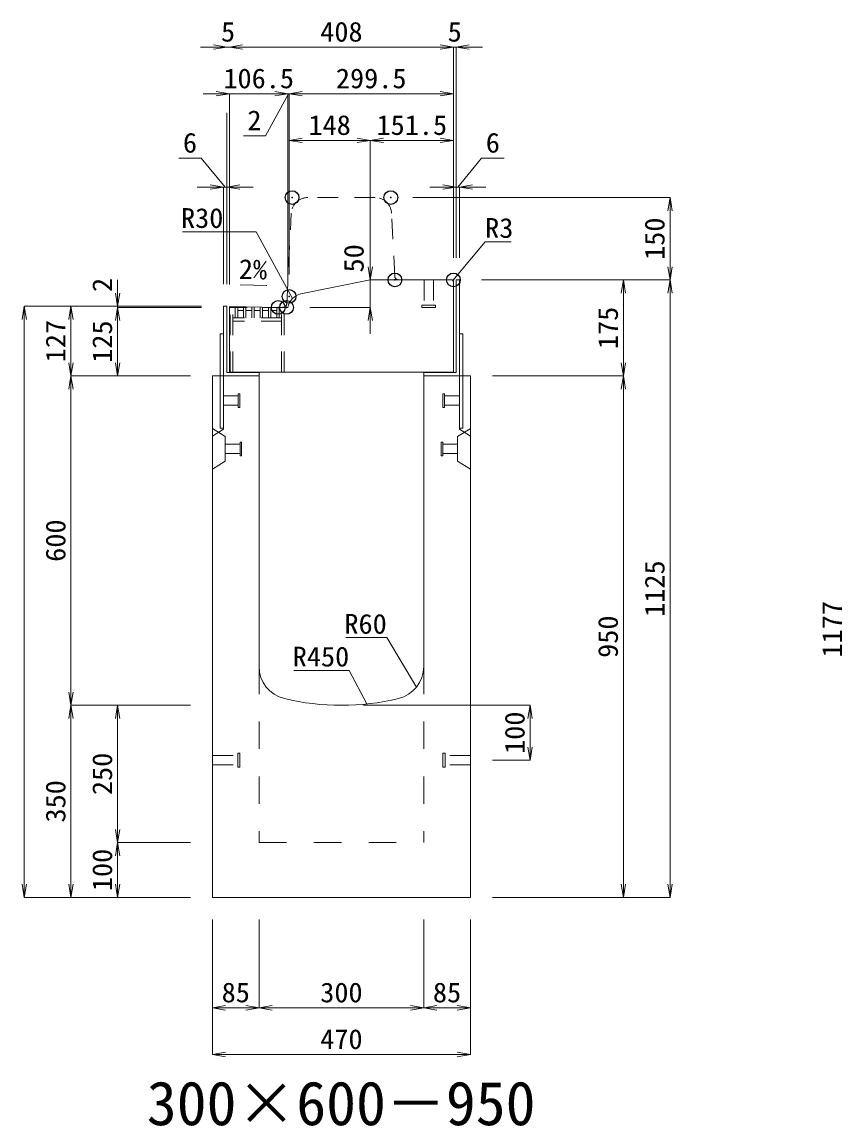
# Model space of a CAD drawing. Units: millimetres at full size. Extents: x -1809 to 57027, y -20349 to 17321.
# Drawn here: x 6318 to 7812, y -15012 to -13001 of the extents above; entities that cross this region are included whole.
import ezdxf
from ezdxf.enums import TextEntityAlignment as Align

# ---------------------------------------------------------------- set-up
doc = ezdxf.new("R2010")
doc.units = ezdxf.units.MM
doc.header["$LTSCALE"] = 50
doc.header["$PDMODE"] = 32
doc.header["$PDSIZE"] = 25
doc.linetypes.add('USER1', pattern=[2, 1, -1])
doc.linetypes.add('USER2', pattern=[1.35, 0.75, -0.6])
for name, color, linetype, lineweight in [('インサート', 3, 'USER2', 9), ('グレーチング', 7, 'USER2', 5), ('受枠', 3, 'Continuous', 5), ('寸法線', 7, 'Continuous', 13), ('引出線', 4, 'Continuous', 13), ('本体', 2, 'Continuous', 13)]:
    doc.layers.add(name, color=color, linetype=linetype, lineweight=lineweight)
doc.layers.add('作業エリア', color=11, linetype='Continuous')
doc.layers.add('文字', color=7, linetype='Continuous')
doc.styles.add('ＭＳ 明朝', font='')
doc.styles.get('ＭＳ 明朝').set_extended_font_data('MS Mincho')

# ---------------------------------------------------------------- blocks, each defined once
blk = doc.blocks.new('open_arrow')
at = {"color": 0, "linetype": 'Continuous', "lineweight": -2}
blk.add_lwpolyline([(7.5, 1.25), (0, 0), (7.5, -1.25)], dxfattribs=at)

msp = doc.modelspace()

# ---------------------------------------------------------------- linework, layer by layer
at = {"layer": 'インサート'}
for p, q in [((7050.5, -13471.05), (7050.5, -13517.05)), ((7050.5, -13471.05), (7067.5, -13471.05)), ((7067.5, -13471.05), (7067.5, -13517.05)), ((7046.5, -13521.05), (7046.5, -13517.05)), ((7046.5, -13517.05), (7071.5, -13517.05)), ((7046.5, -13521.05), (7071.5, -13521.05)), ((7071.5, -13517.05), (7071.5, -13521.05)), ((6685, -13682.55), (6712, -13682.55)), ((6685, -13682.55), (6685, -13699.55)), ((6715, -13678.55), (6712, -13678.55)), ((6712, -13678.55), (6712, -13703.55)), ((6715, -13703.55), (6715, -13678.55)), ((7085, -13678.55), (7088, -13678.55)), ((7085, -13703.55), (7085, -13678.55)), ((7088, -13678.55), (7088, -13703.55)), ((7115, -13682.55), (7088, -13682.55)), ((7115, -13682.55), (7115, -13699.55)), ((6685, -13699.55), (6712, -13699.55)), ((6712, -13703.55), (6715, -13703.55)), ((7088, -13703.55), (7085, -13703.55)), ((7115, -13699.55), (7088, -13699.55)), ((6688.2, -13770.55), (6715.2, -13770.55)), ((6688.2, -13770.55), (6688.2, -13787.55)), ((6718.2, -13766.55), (6715.2, -13766.55)), ((6715.2, -13766.55), (6715.2, -13791.55)), ((6718.2, -13791.55), (6718.2, -13766.55)), ((7081.8, -13766.55), (7084.8, -13766.55)), ((7081.8, -13791.55), (7081.8, -13766.55)), ((7084.8, -13766.55), (7084.8, -13791.55)), ((7111.8, -13770.55), (7084.8, -13770.55)), ((7111.8, -13770.55), (7111.8, -13787.55)), ((6688.2, -13787.55), (6715.2, -13787.55)), ((6715.2, -13791.55), (6718.2, -13791.55)), ((7084.8, -13791.55), (7081.8, -13791.55)), ((7111.8, -13787.55), (7084.8, -13787.55)), ((6665, -14337.55), (6711, -14337.55)), ((6665, -14354.55), (6665, -14337.55)), ((6711, -14358.55), (6711, -14333.55)), ((6711, -14333.55), (6715, -14333.55)), ((6715, -14358.55), (6715, -14333.55)), ((7085, -14333.55), (7089, -14333.55)), ((7085, -14333.55), (7085, -14358.55)), ((7089, -14333.55), (7089, -14358.55)), ((7135, -14337.55), (7089, -14337.55)), ((7135, -14337.55), (7135, -14354.55)), ((6665, -14354.55), (6711, -14354.55)), ((6715, -14358.55), (6711, -14358.55)), ((7089, -14358.55), (7085, -14358.55)), ((7135, -14354.55), (7089, -14354.55))]:
    msp.add_line(p, q, dxfattribs=at)
at = {"layer": 'グレーチング'}
for p, q in [((6697.5, -13639.05), (6697.5, -13521.05)), ((6795.5, -13521.05), (6697.5, -13521.05)), ((6702, -13639.05), (6702, -13521.05)), ((6706.5, -13540.05), (6706.5, -13521.05)), ((6711, -13540.05), (6711, -13521.05)), ((6721.6, -13527.05), (6711, -13527.05)), ((6721.6, -13540.05), (6721.6, -13521.05)), ((6726.1, -13540.05), (6726.1, -13521.05)), ((6736.7, -13527.05), (6726.1, -13527.05)), ((6736.7, -13540.05), (6736.7, -13521.05)), ((6741.2, -13540.05), (6741.2, -13521.05)), ((6751.8, -13527.05), (6741.2, -13527.05)), ((6751.8, -13540.05), (6751.8, -13521.05)), ((6756.3, -13540.05), (6756.3, -13521.05)), ((6766.9, -13527.05), (6756.3, -13527.05)), ((6766.9, -13540.05), (6766.9, -13521.05)), ((6771.4, -13540.05), (6771.4, -13521.05)), ((6782, -13527.05), (6771.4, -13527.05)), ((6782, -13540.05), (6782, -13521.05)), ((6786.5, -13540.05), (6786.5, -13521.05)), ((6791, -13639.05), (6791, -13521.05)), ((6795.5, -13639.05), (6795.5, -13521.05)), ((6791, -13540.05), (6702, -13540.05)), ((6791, -13546.05), (6702, -13546.05))]:
    msp.add_line(p, q, dxfattribs=at)
at = {"layer": '作業エリア'}
for p in [(6810, -13321.05), (6990, -13321.05), (6997.5, -13471.05), (7104, -13471.05), (6804.5, -13501.05), (6785, -13521.05), (6800, -13521.05)]:
    msp.add_point(p, dxfattribs=at)
at = {"layer": '受枠'}
for p, q in [((7109, -13471.05), (7109, -13640.05)), ((7115, -13471.05), (7109, -13471.05)), ((7115, -13471.05), (7115, -13741.05)), ((6685, -13519.05), (6685, -13741.05)), ((6685, -13519.05), (6691, -13519.05)), ((6691, -13519.05), (6691, -13640.05)), ((6679, -13569.05), (6679, -13741.05)), ((6679, -13569.05), (6685, -13569.05)), ((7121, -13569.05), (7115, -13569.05)), ((7121, -13569.05), (7121, -13741.05)), ((6685, -13646.05), (6750, -13646.05)), ((6691, -13640.05), (6750, -13640.05)), ((6750, -13640.05), (6750, -13646.05)), ((7050, -13640.05), (7050, -13646.05)), ((7109, -13640.05), (7050, -13640.05)), ((7115, -13646.05), (7050, -13646.05)), ((6679, -13741.05), (6685, -13741.05)), ((7121, -13741.05), (7115, -13741.05))]:
    msp.add_line(p, q, dxfattribs=at)
at = {"layer": '寸法線'}
for p, q in [((6744, -13046.93), (6643, -13046.93)), ((7104, -13046.93), (6696, -13046.93)), ((7056, -13046.93), (7157, -13046.93)), ((7104, -13431.03), (7104, -13046.93)), ((7104, -13431.03), (7104, -13046.93)), ((7109, -13431.03), (7109, -13046.93)), ((6802.57, -13131.93), (6648, -13131.93)), ((6696, -13479.25), (6696, -13131.93)), ((6852.5, -13131.93), (6754.57, -13131.93)), ((6803.53, -13131.93), (6761.69, -13208.3)), ((6802.57, -13481.03), (6802.57, -13131.93)), ((7104, -13131.93), (6804.5, -13131.93)), ((6804.5, -13461.03), (6804.5, -13131.93)), ((7104, -13431.03), (7104, -13131.93)), ((6691, -13479.03), (6691, -13166.91)), ((6696, -13479.25), (6696, -13176.93)), ((6696, -13479.25), (6696, -13176.93)), ((6802.57, -13481.03), (6802.57, -13178.69)), ((6804.5, -13461.03), (6804.5, -13176.93)), ((6761.69, -13208.3), (6721.28, -13208.3)), ((6804.5, -13216.93), (6952.5, -13216.93)), ((6804.5, -13461.03), (6804.5, -13216.93)), ((6952.5, -13431.03), (6952.5, -13216.93)), ((6952.5, -13216.93), (7104, -13216.93)), ((6952.5, -13431.03), (6952.5, -13216.93)), ((7104, -13431.03), (7104, -13216.93)), ((6644.67, -13249.13), (6603.44, -13249.13)), ((6688, -13301.93), (6644.67, -13249.13)), ((7112, -13301.93), (7155.33, -13249.13)), ((7155.33, -13249.13), (7196.56, -13249.13)), ((6739, -13301.93), (6637, -13301.93)), ((6685, -13479.03), (6685, -13301.93)), ((6691, -13479.03), (6691, -13301.93)), ((7061, -13301.93), (7163, -13301.93)), ((7109, -13431.03), (7109, -13301.93)), ((7115, -13431.03), (7115, -13301.93)), ((7030.02, -13321.05), (7498.78, -13321.05)), ((7498.78, -13321.05), (7498.78, -13471.05)), ((6952.5, -13423.05), (6952.5, -13569.05)), ((6492.06, -13471.05), (6492.06, -13569.05)), ((7155.02, -13471.05), (7413.78, -13471.05)), ((7155.02, -13471.05), (7498.78, -13471.05)), ((7155.02, -13471.05), (7498.78, -13471.05)), ((7413.78, -13471.05), (7413.78, -13646.05)), ((7498.78, -13471.05), (7498.78, -14596.05)), ((6322.06, -14596.05), (6322.06, -13519.05)), ((6644.98, -13519.05), (6322.06, -13519.05)), ((6407.06, -13519.05), (6407.06, -13646.05)), ((6644.98, -13519.05), (6407.06, -13519.05)), ((6644.98, -13519.05), (6492.06, -13519.05)), ((6644.98, -13521.05), (6492.06, -13521.05)), ((6492.06, -13521.05), (6492.06, -13646.05)), ((6644.98, -13521.05), (6492.06, -13521.05)), ((6842.59, -13521.05), (6952.5, -13521.05)), ((6624.98, -13646.05), (6407.06, -13646.05)), ((6407.06, -13646.05), (6407.06, -14246.05)), ((6624.98, -13646.05), (6407.06, -13646.05)), ((6624.98, -13646.05), (6492.06, -13646.05)), ((7175.02, -13646.05), (7413.78, -13646.05)), ((7175.02, -13646.05), (7413.78, -13646.05)), ((7413.78, -13646.05), (7413.78, -14596.05)), ((6624.98, -14246.05), (6407.06, -14246.05)), ((6407.06, -14596.05), (6407.06, -14246.05)), ((6624.98, -14246.05), (6407.06, -14246.05)), ((6492.06, -14246.05), (6492.06, -14496.05)), ((6624.98, -14246.05), (6492.06, -14246.05)), ((6940.02, -14246.05), (7243.78, -14246.05)), ((7243.78, -14246.05), (7243.78, -14346.05)), ((7175.02, -14346.05), (7243.78, -14346.05)), ((6624.98, -14496.05), (6492.06, -14496.05)), ((6492.06, -14496.05), (6492.06, -14596.05)), ((6624.98, -14496.05), (6492.06, -14496.05)), ((6624.98, -14596.05), (6322.06, -14596.05)), ((6624.98, -14596.05), (6407.06, -14596.05)), ((6624.98, -14596.05), (6492.06, -14596.05)), ((7175.02, -14596.05), (7413.78, -14596.05)), ((7175.02, -14596.05), (7498.78, -14596.05)), ((6665, -14636.07), (6665, -14797.21)), ((6665, -14636.07), (6665, -14882.21)), ((6750, -14636.07), (6750, -14797.21)), ((6750, -14636.07), (6750, -14797.21)), ((7050, -14636.07), (7050, -14797.21)), ((7050, -14636.07), (7050, -14797.21)), ((7135, -14636.07), (7135, -14797.21)), ((7135, -14636.07), (7135, -14882.21)), ((6665, -14797.21), (6750, -14797.21)), ((6750, -14797.21), (7050, -14797.21)), ((7050, -14797.21), (7135, -14797.21)), ((6665, -14882.21), (7135, -14882.21))]:
    msp.add_line(p, q, dxfattribs=at)
at = {"layer": '引出線'}
for points in [[(6810.6, -13505.19), (6744.87, -13383.51), (6684.87, -13383.51), (6610.2, -13383.51)], [(7103.12, -13471.93), (7161.85, -13401.57), (7209.57, -13401.57)], [(6764, -13481.04), (6715.26, -13480.06), (6764, -13481.04)], [(7037.07, -14212.74), (6982.66, -14122.84), (6907.98, -14122.84)], [(6946.44, -14243.65), (6914.22, -14182.51), (6813.21, -14182.51)]]:
    msp.add_lwpolyline(points, dxfattribs=at)
at = {"layer": '本体', "linetype": 'USER2', "lineweight": 9}
for p, q in [((6961.46, -13321.05), (6838.54, -13321.05)), ((6800.33, -13514.4), (6808.57, -13349.56)), ((6997.17, -13464.4), (6991.43, -13349.56)), ((6685, -13743.05), (6685, -13646.05)), ((7115, -13743.05), (7115, -13646.05)), ((6665, -13755.55), (6685, -13743.05)), ((7135, -13755.55), (7115, -13743.05))]:
    msp.add_line(p, q, dxfattribs=at)
at = {"layer": '本体'}
for p, q in [((6952.5, -13471.05), (6826.19, -13496.66)), ((7101, -13471.05), (6952.5, -13471.05)), ((7104, -13474.05), (7104, -13639.05)), ((6696, -13639.05), (6696, -13519.27)), ((6696, -13519.27), (6785, -13521.05)), ((6785, -13521.05), (6802.57, -13521.05)), ((6665, -13646.05), (6665, -14596.05)), ((6665, -13646.05), (6750, -13646.05)), ((7104, -13639.05), (6696, -13639.05)), ((6750, -13646.05), (6750, -14175.53)), ((7050, -13646.05), (7050, -14175.53)), ((7050, -13646.05), (7135, -13646.05)), ((7135, -13646.05), (7135, -14596.05)), ((6665, -14596.05), (7135, -14596.05))]:
    msp.add_line(p, q, dxfattribs=at)
at = {"layer": '本体', "lineweight": 9}
for p, q in [((6665, -13742.05), (6688.2, -13756.55)), ((7134.58, -13742.31), (7111.8, -13756.55)), ((6688.2, -13756.55), (6688.2, -13801.55)), ((7111.8, -13756.55), (7111.8, -13801.55)), ((6688.2, -13801.55), (6665, -13816.05)), ((7111.8, -13801.55), (7135, -13816.05))]:
    msp.add_line(p, q, dxfattribs=at)
at = {"layer": '本体', "linetype": 'USER1', "lineweight": 15}
for p, q in [((6750, -14175.53), (6750, -14496.05)), ((7050, -14175.53), (7050, -14496.05)), ((6750, -14496.05), (7050, -14496.05))]:
    msp.add_line(p, q, dxfattribs=at)
at = {"layer": '本体', "linetype": 'USER2', "lineweight": 9}
for centre, radius, start, end in [((6838.54, -13351.05), 30, 90, 177.13759), ((6961.46, -13351.05), 30, 2.86241, 90), ((7004.16, -13464.05), 7, 182.86241, 270), ((6793.34, -13514.05), 7, 270, 357.13759)]:
    msp.add_arc(centre, radius, start, end, dxfattribs=at)
at = {"layer": '本体'}
for centre, radius, start, end in [((7101, -13474.05), 3, 0, 90), ((6832.15, -13526.06), 30, 101.45875, 170.39512), ((6810, -14175.53), 60, 180, 256.65764), ((6990, -14175.53), 60, 283.34236, 0), ((6900, -13796.05), 450, 256.65764, 283.34236)]:
    msp.add_arc(centre, radius, start, end, dxfattribs=at)

# ---------------------------------------------------------------- block references
at = {"layer": '寸法線', "xscale": 3.2, "yscale": 3.2}
for p, rotation in [((6691, -13046.93), 180), ((7104, -13046.93), 180), ((7104, -13046.93), 180), ((6696, -13131.93), 180), ((6802.57, -13131.93), 180), ((6802.57, -13131.93), 180), ((7104, -13131.93), 180), ((6952.5, -13216.93), 180), ((7104, -13216.93), 180), ((6685, -13301.93), 180), ((7109, -13301.93), 180), ((7498.78, -13321.05), 270), ((6952.5, -13471.05), 90), ((7498.78, -13471.05), 90), ((7413.78, -13471.05), 270), ((7498.78, -13471.05), 270), ((6492.06, -13519.05), 90), ((6322.06, -13519.05), 270), ((6407.06, -13519.05), 270), ((6492.06, -13521.05), 270), ((6492.06, -13521.05), 270), ((6952.5, -13521.05), 270), ((6407.06, -13646.05), 90), ((6492.06, -13646.05), 90), ((7413.78, -13646.05), 90), ((6407.06, -13646.05), 270), ((7413.78, -13646.05), 270), ((6407.06, -14246.05), 90), ((6407.06, -14246.05), 270), ((6492.06, -14246.05), 270), ((7243.78, -14246.05), 270), ((7243.78, -14346.05), 90), ((6492.06, -14496.05), 90), ((6492.06, -14496.05), 270), ((6322.06, -14596.05), 90), ((6407.06, -14596.05), 90), ((6492.06, -14596.05), 90), ((7413.78, -14596.05), 90), ((7498.78, -14596.05), 90), ((6750, -14797.21), 180), ((7050, -14797.21), 180), ((7135, -14797.21), 180), ((7135, -14882.21), 180)]:
    msp.add_blockref('open_arrow', p, dxfattribs=dict(at, rotation=rotation))
for p in [(6696, -13046.93), (6696, -13046.93), (7109, -13046.93), (6804.5, -13131.93), (6804.5, -13131.93), (6804.5, -13216.93), (6952.5, -13216.93), (6691, -13301.93), (7115, -13301.93), (6665, -14797.21), (6750, -14797.21), (7050, -14797.21), (6665, -14882.21)]:
    msp.add_blockref('open_arrow', p, dxfattribs=at)
at = {"layer": '引出線', "xscale": 0.0533, "yscale": 0.0533}
for p, rotation in [((7103.12, -13471.93), 50.2), ((6764, -13481.04), 178.9), ((6810.6, -13505.19), 118.4), ((7037.07, -14212.74), 121.2), ((6946.44, -14243.65), 117.8)]:
    msp.add_blockref('open_arrow', p, dxfattribs=dict(at, rotation=rotation))

# ---------------------------------------------------------------- texts
at = {"layer": '寸法線', "style": 'ＭＳ 明朝', "width": 1.05}
for s, p in [('5', (6693.5, -13018.91)), ('408', (6900, -13018.91)), ('5', (7106.5, -13018.91)), ('106.5', (6749.28, -13103.91)), ('299.5', (6954.25, -13103.91)), ('2', (6741.48, -13180.28)), ('148', (6878.5, -13188.91)), ('151.5', (7028.25, -13188.91)), ('6', (6624.05, -13221.11)), ('6', (7175.95, -13221.11)), ('85', (6707.5, -14769.19)), ('300', (6900, -14769.19)), ('85', (7092.5, -14769.19)), ('470', (6900, -14854.19))]:
    msp.add_text(s, height=36.03, dxfattribs=at).set_placement(p, align=Align.MIDDLE_CENTER)
for s, p in [('150', (7470.76, -13396.05)), ('50', (6922.5, -13431.79)), ('2', (6464.06, -13480.2)), ('175', (7385.76, -13558.55)), ('127', (6379.04, -13582.55)), ('125', (6464.04, -13583.55)), ('600', (6379.04, -13946.05)), ('1125', (7470.76, -14033.55)), ('1177', (7794.04, -14107.55)), ('950', (7385.76, -14121.05)), ('100', (7215.76, -14296.05)), ('250', (6464.04, -14371.05)), ('350', (6379.04, -14421.05)), ('100', (6464.04, -14546.05))]:
    msp.add_text(s, height=36.03, rotation=90, dxfattribs=at).set_placement(p, align=Align.MIDDLE_CENTER)
at = {"layer": '引出線', "style": 'ＭＳ 明朝', "width": 1.05}
for s, p in [('R30', (6684.87, -13340.31)), ('R60', (6982.66, -14079.64)), ('R450', (6914.22, -14139.31))]:
    msp.add_text(s, height=36.03, dxfattribs=at).set_placement(p, align=Align.TOP_RIGHT)
msp.add_text('R3', height=36.03, dxfattribs=at).set_placement((7161.85, -13358.37), align=Align.TOP_LEFT)
msp.add_text('2%', height=36.03, rotation=358.854, dxfattribs=at).set_placement((6764.94, -13434.14), align=Align.TOP_RIGHT)
at = {"layer": '文字', "style": 'ＭＳ 明朝'}
msp.add_text('300×600－950', height=80.06, dxfattribs=at).set_placement((6899.52, -14971.03), align=Align.MIDDLE_CENTER)

doc.saveas('drawing.dxf')
